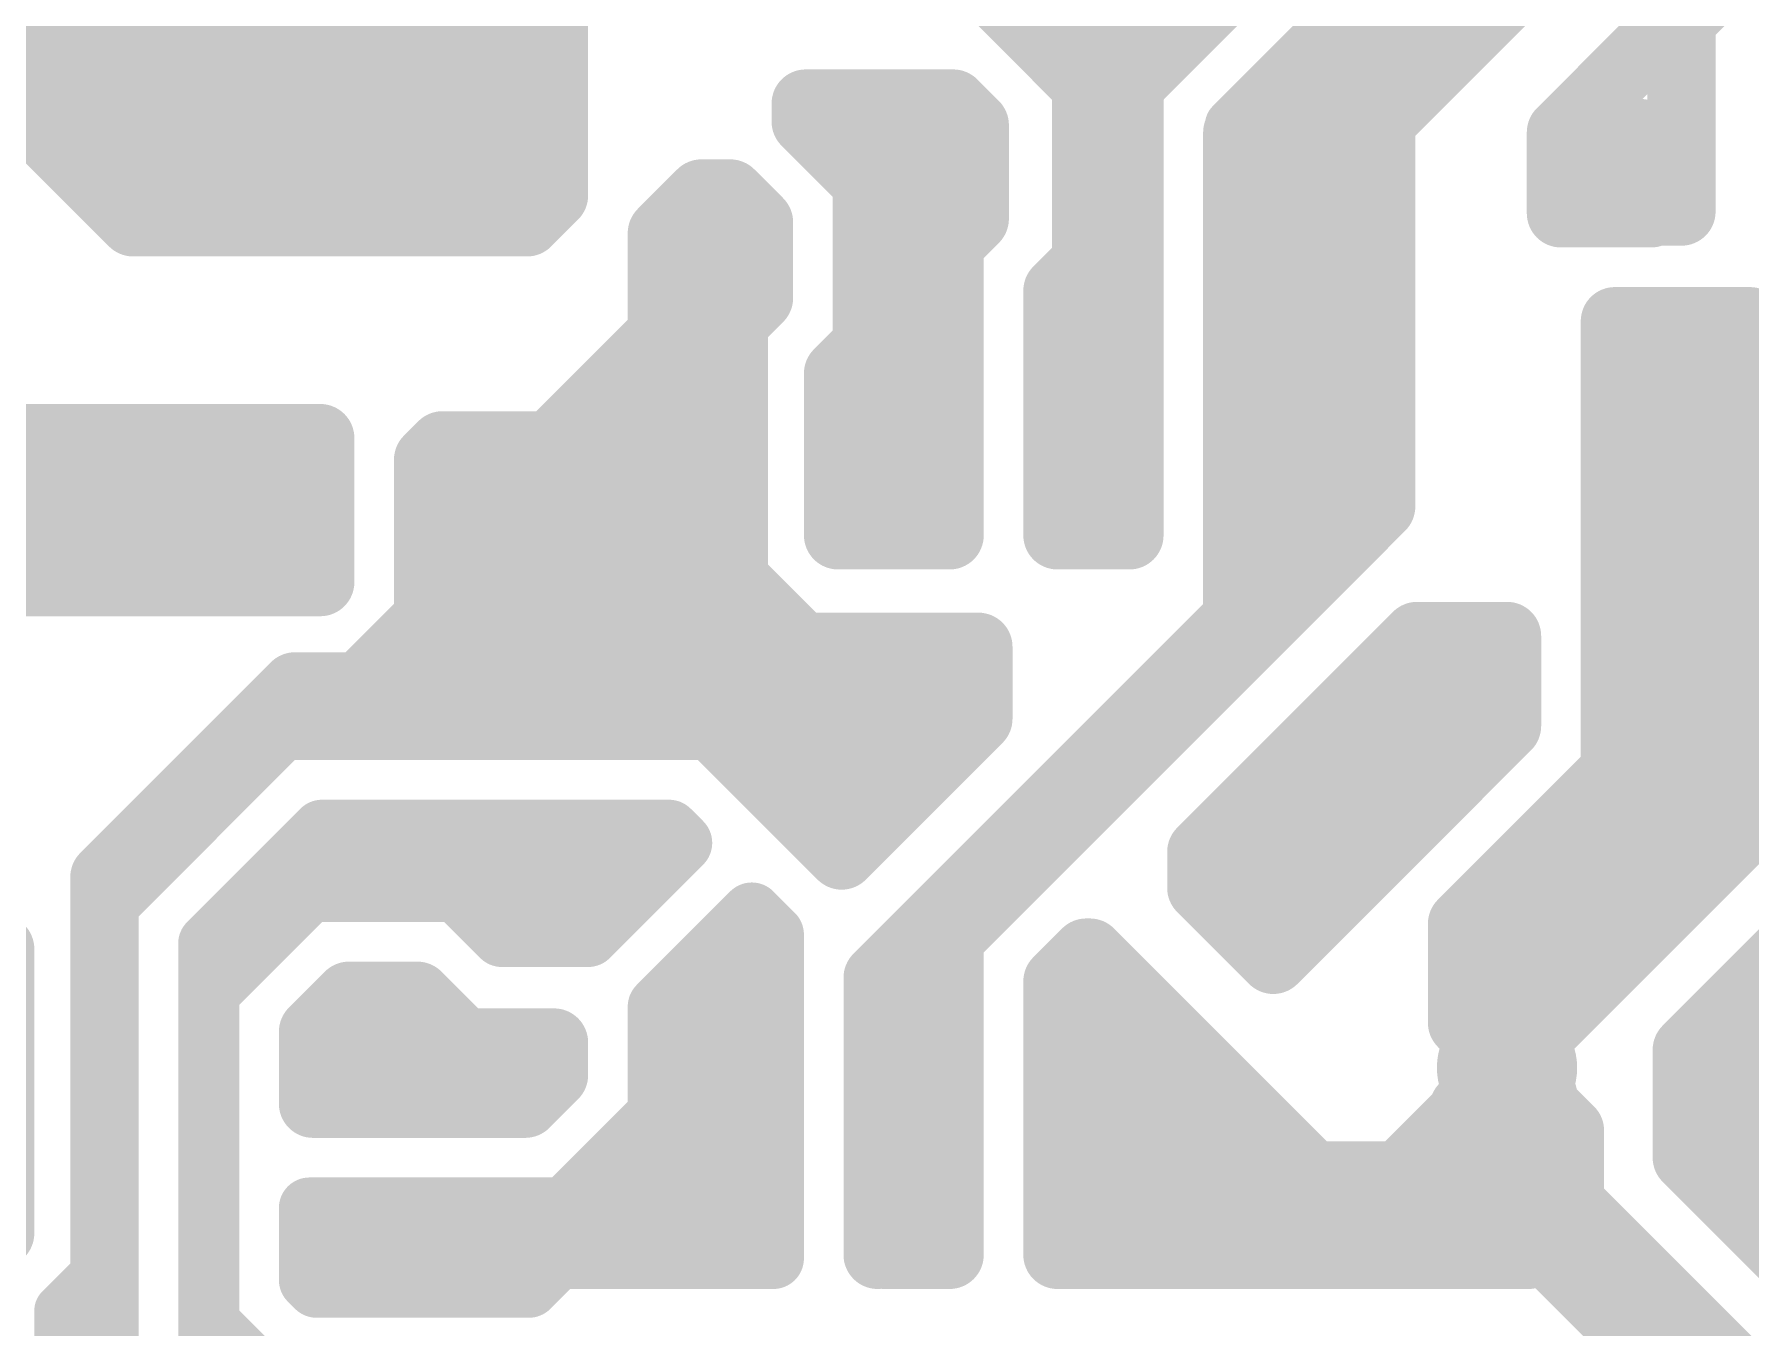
# Model space of a CAD drawing. Extents: x 13 to 23.9, y 0.2 to 11.6.
# Drawn here: x 16.111 to 17.066, y 8.956 to 9.675 of the extents above; entities that cross this region are included whole.
import ezdxf

# ---------------------------------------------------------------- set-up
doc = ezdxf.new("R2010")
doc.units = 0
doc.header["$MEASUREMENT"] = 0
doc.layers.add('BOTTOM', color=250, linetype='Continuous')
doc.layers.get('0').off()

# ---------------------------------------------------------------- blocks, each defined once
blk = doc.blocks.new('UNIT_DISC')
at = {"linetype": 'Continuous', "const_width": 0.5}
blk.add_lwpolyline([(0.25, 0, 1), (-0.25, 0, 1)], format="xyb", close=True, dxfattribs=at)
blk = doc.blocks.new('SHAPE_OV_1000_780_0_0_0_0')
at = {"linetype": 'Continuous', "const_width": 0.078}
blk.add_lwpolyline([(-0.011, 0), (0.011, 0)], dxfattribs=at)
at = {"xscale": 0.078, "yscale": 0.078, "zscale": 0.078}
for p in [(-0.011, 0), (0.011, 0)]:
    blk.add_blockref('UNIT_DISC', p, dxfattribs=at)
blk = doc.blocks.new('P_OX100Y78D16A')
at = {"layer": 'BOTTOM'}
blk.add_blockref('SHAPE_OV_1000_780_0_0_0_0', (0, 0), dxfattribs=at)
blk = doc.blocks.new('U3')
for p in [(16, 9.1), (16.3, 9.1), (16, 9), (16.3, 9), (16, 8.9), (16.3, 8.9), (16, 8.8), (16.3, 8.8)]:
    blk.add_blockref('P_OX100Y78D16A', p)
blk = doc.blocks.new('SHAPE_EL_780_780_0_0_0_0')
at = {"xscale": 0.078, "yscale": 0.078, "zscale": 0.078}
blk.add_blockref('UNIT_DISC', (0, 0), dxfattribs=at)
blk = doc.blocks.new('P_EX78Y78D16A')
at = {"layer": 'BOTTOM'}
blk.add_blockref('SHAPE_EL_780_780_0_0_0_0', (0, 0), dxfattribs=at)
blk = doc.blocks.new('R24')
for p in [(15.975, 9.599), (16.375, 9.6)]:
    blk.add_blockref('P_EX78Y78D16A', p)
blk = doc.blocks.new('R30')
for p in [(16.6, 9.6), (17, 9.6)]:
    blk.add_blockref('P_EX78Y78D16A', p)
blk = doc.blocks.new('C18')
for p in [(16.93, 9.1), (17.07, 9.1)]:
    blk.add_blockref('P_EX78Y78D16A', p)
blk = doc.blocks.new('R29')
for p in [(16.5, 9.312), (16.9, 9.312)]:
    blk.add_blockref('P_EX78Y78D16A', p)
blk = doc.blocks.new('J16')
for p in [(16.4, 9.2), (16.8, 9.2)]:
    blk.add_blockref('P_EX78Y78D16A', p)
blk = doc.blocks.new('C17')
for p in [(16.25, 9.401), (16.35, 9.401)]:
    blk.add_blockref('P_EX78Y78D16A', p)
blk = doc.blocks.new('SHAPE_OV_780_1000_0_0_0_0')
at = {"linetype": 'Continuous', "const_width": 0.078}
blk.add_lwpolyline([(0, -0.011), (0, 0.011)], dxfattribs=at)
at = {"xscale": 0.078, "yscale": 0.078, "zscale": 0.078}
for p in [(0, 0.011), (0, -0.011)]:
    blk.add_blockref('UNIT_DISC', p, dxfattribs=at)
blk = doc.blocks.new('P_OX78Y100D17A')
at = {"layer": 'BOTTOM'}
blk.add_blockref('SHAPE_OV_780_1000_0_0_0_0', (0, 0), dxfattribs=at)
blk = doc.blocks.new('Q10')
for p in [(16.5, 9.1), (16.6, 9.1), (16.7, 9.1)]:
    blk.add_blockref('P_OX78Y100D17A', p)
blk = doc.blocks.new('J17')
for p in [(16.487, 9.937), (16.487, 9.537)]:
    blk.add_blockref('P_EX78Y78D16A', p)
blk = doc.blocks.new('Q11')
for p in [(16.6, 9.451), (16.7, 9.451), (16.8, 9.451)]:
    blk.add_blockref('P_OX78Y100D17A', p)
blk = doc.blocks.new('SHAPE_OV_800_1100_0_0_0_0')
at = {"linetype": 'Continuous', "const_width": 0.08}
blk.add_lwpolyline([(0, -0.015), (0, 0.015)], dxfattribs=at)
at = {"xscale": 0.08, "yscale": 0.08, "zscale": 0.08}
for p in [(0, 0.015), (0, -0.015)]:
    blk.add_blockref('UNIT_DISC', p, dxfattribs=at)
blk = doc.blocks.new('P_OX80Y110D17A')
at = {"layer": 'BOTTOM'}
blk.add_blockref('SHAPE_OV_800_1100_0_0_0_0', (0, 0), dxfattribs=at)
blk = doc.blocks.new('U4')
for p in [(17.04, 9.451), (17.15, 9.451), (17.26, 9.451)]:
    blk.add_blockref('P_OX80Y110D17A', p)
blk = doc.blocks.new('POLY_S13_L2_26406')
at = {"layer": 'BOTTOM'}
for points in [[(15.905, 9.856), (16.069, 10.009), (15.935, 9.792)], [(16.069, 10.009), (16.077, 9.796), (15.935, 9.792)], [(16.08, 9.918), (16.077, 9.796), (16.069, 10.009)], [(16.12, 9.758), (15.935, 9.792), (16.077, 9.796)], [(16.087, 9.79), (16.12, 9.758), (16.077, 9.796)], [(16.276, 9.794), (16.409, 9.585), (16.213, 9.755)], [(16.402, 9.792), (16.409, 9.585), (16.276, 9.794)], [(16.174, 9.569), (15.935, 9.792), (16.387, 9.563)], [(16.387, 9.563), (15.935, 9.792), (16.409, 9.585)], [(16.409, 9.585), (15.935, 9.792), (16.12, 9.758)], [(16.213, 9.755), (16.409, 9.585), (16.12, 9.758)]]:
    blk.add_solid(points, dxfattribs=at)
blk = doc.blocks.new('POLY_S4_L2_26408')
at = {"layer": 'BOTTOM'}
blk.add_solid([(16.03, 9.37), (16.27, 9.37), (16.03, 9.45), (16.27, 9.45)], dxfattribs=at)
blk = doc.blocks.new('POLY_S10_L2_26374')
at = {"layer": 'BOTTOM'}
for points in [[(16.49, 9.532), (16.49, 9.401), (16.404, 9.445)], [(16.361, 9.445), (16.49, 9.401), (16.302, 9.297)], [(16.404, 9.445), (16.49, 9.401), (16.361, 9.445)], [(16.302, 9.297), (16.49, 9.401), (16.519, 9.274)], [(16.517, 9.343), (16.519, 9.274), (16.49, 9.401)], [(16.633, 9.334), (16.519, 9.274), (16.517, 9.343)], [(16.628, 9.285), (16.519, 9.274), (16.633, 9.334)], [(16.565, 9.225), (16.519, 9.274), (16.628, 9.285)]]:
    blk.add_solid(points, dxfattribs=at)
blk = doc.blocks.new('POLY_S4_L2_26371')
at = {"layer": 'BOTTOM'}
blk.add_solid([(16.925, 9), (16.95, 9.025), (16.837, 9.012), (16.912, 9.062)], dxfattribs=at)
blk = doc.blocks.new('POLY_S7_L2_26442')
at = {"layer": 'BOTTOM'}
for points in [[(17.179, 9.246), (17.098, 8.993), (17.13, 9.25)], [(17.13, 9.25), (17.098, 8.993), (17.122, 9.197)], [(17.171, 8.995), (17.098, 8.993), (17.179, 9.246)], [(17.122, 9.197), (17.098, 8.993), (17.034, 9.112)], [(17.034, 9.112), (17.098, 8.993), (17.03, 9.067)]]:
    blk.add_solid(points, dxfattribs=at)

msp = doc.modelspace()

# ---------------------------------------------------------------- linework, layer by layer
at = {"layer": 'BOTTOM', "linetype": 'Continuous'}
for points, const_width in [([(16.707, 9.633), (16.954, 9.88)], 0.038), ([(17.027, 9.682), (17.225, 9.88)], 0.038), ([(15.912, 9.824), (16.166, 9.57)], 0.038), ([(16.72, 9.646), (16.9, 9.826)], 0.038), ([(16.777, 9.624), (16.977, 9.824)], 0.03), ([(16.824, 9.591), (17.044, 9.811)], 0.038), ([(16.86, 9.626), (17.046, 9.812)], 0.038), ([(16.7, 9.65), (16.85, 9.8)], 0.038), ([(16.78, 9.62), (16.96, 9.8)], 0.038), ([(16.8, 9.613), (16.987, 9.8)], 0.038), ([(16.4, 9.597), (16.4, 9.776)], 0.038), ([(16.96, 9.62), (17.115, 9.775)], 0.038), ([(16.25, 9.662), (16.25, 9.762)], 0.02), ([(16.65, 9.7), (16.7, 9.65)], 0.038), ([(16.7, 9.462), (16.7, 9.7)], 0.038), ([(16.646, 9.696), (16.696, 9.646)], 0.038), ([(16.7, 9.625), (16.7, 9.7)], 0.02), ([(17.027, 9.576), (17.027, 9.682)], 0.038), ([(16.25, 9.662), (16.312, 9.6)], 0.02), ([(16.25, 9.662), (16.312, 9.6)], 0.02), ([(16.7, 9.475), (16.7, 9.662)], 0.02), ([(16.4, 9.585), (16.4, 9.645)], 0.038), ([(16.696, 9.548), (16.696, 9.646)], 0.038), ([(16.7, 9.45), (16.7, 9.65)], 0.038), ([(16.72, 9.396), (16.72, 9.646)], 0.038), ([(16.54, 9.626), (16.54, 9.636)], 0.038), ([(16.54, 9.636), (16.592, 9.636)], 0.038), ([(16.566, 9.636), (16.622, 9.636)], 0.038), ([(16.622, 9.636), (16.634, 9.624)], 0.038), ([(16.824, 9.404), (16.824, 9.632)], 0.038), ([(16.54, 9.626), (16.574, 9.592)], 0.038), ([(16.634, 9.572), (16.634, 9.624)], 0.038), ([(16.86, 9.412), (16.86, 9.626)], 0.038), ([(16.587, 9.612), (16.612, 9.612)], 0.038), ([(16.587, 9.425), (16.587, 9.612)], 0.038), ([(16.78, 9.35), (16.78, 9.62)], 0.038), ([(16.777, 9.597), (16.777, 9.624)], 0.03), ([(16.8, 9.45), (16.8, 9.613)], 0.038), ([(16.96, 9.575), (16.96, 9.62)], 0.038), ([(16.6, 9.45), (16.6, 9.6)], 0.038), ([(16.312, 9.6), (16.375, 9.6)], 0.02), ([(16.312, 9.6), (16.375, 9.6)], 0.02), ([(16.385, 9.57), (16.4, 9.585)], 0.038), ([(16.385, 9.57), (16.4, 9.585)], 0.038), ([(16.395, 9.585), (16.4, 9.585)], 0.038), ([(16.46, 9.564), (16.482, 9.586)], 0.038), ([(16.482, 9.586), (16.496, 9.586)], 0.038), ([(16.492, 9.586), (16.498, 9.586)], 0.038), ([(16.498, 9.586), (16.514, 9.57)], 0.038), ([(16.574, 9.502), (16.574, 9.592)], 0.038), ([(16.6, 9.6), (16.612, 9.6)], 0.02), ([(16.6, 9.499), (16.6, 9.6)], 0.02), ([(16.96, 9.575), (17.01, 9.575)], 0.038), ([(16.999, 9.576), (17.027, 9.576)], 0.038), ([(16.166, 9.57), (16.385, 9.57)], 0.038), ([(16.514, 9.528), (16.514, 9.57)], 0.038), ([(16.62, 9.558), (16.634, 9.572)], 0.038), ([(16.46, 9.508), (16.46, 9.564)], 0.038), ([(16.62, 9.396), (16.62, 9.558)], 0.038), ([(16.487, 9.35), (16.487, 9.55)], 0.038), ([(16.68, 9.532), (16.696, 9.548)], 0.038), ([(16.487, 9.437), (16.487, 9.55)], 0.02), ([(16.487, 9.437), (16.487, 9.55)], 0.02), ([(16.498, 9.512), (16.514, 9.528)], 0.038), ([(16.68, 9.396), (16.68, 9.532)], 0.038), ([(16.398, 9.446), (16.46, 9.508)], 0.038), ([(16.5, 9.372), (16.5, 9.514)], 0.038), ([(16.99, 9.405), (16.99, 9.515)], 0.038), ([(16.99, 9.515), (17.035, 9.515)], 0.038), ([(17.005, 9.515), (17.065, 9.515)], 0.038), ([(17.005, 9.225), (17.005, 9.515)], 0.038), ([(17.065, 9.475), (17.065, 9.515)], 0.038), ([(16.558, 9.486), (16.574, 9.502)], 0.038), ([(17.005, 9.505), (17.065, 9.505)], 0.038), ([(17.005, 9.28), (17.005, 9.505)], 0.038), ([(17.065, 9.255), (17.065, 9.505)], 0.038), ([(16.558, 9.396), (16.558, 9.486)], 0.038), ([(16.99, 9.25), (16.99, 9.47)], 0.038), ([(17.035, 9.42), (17.035, 9.475)], 0.038), ([(16.487, 9.437), (16.487, 9.462)], 0.038), ([(16.03, 9.45), (16.27, 9.45)], 0.038), ([(16.27, 9.37), (16.27, 9.45)], 0.038), ([(16.7, 9.412), (16.7, 9.45)], 0.038), ([(16.8, 9.362), (16.8, 9.45)], 0.038), ([(17.04, 9.3), (17.04, 9.45)], 0.038), ([(16.03, 9.446), (16.262, 9.446)], 0.038), ([(16.262, 9.446), (16.27, 9.438)], 0.038), ([(16.33, 9.438), (16.338, 9.446)], 0.038), ([(16.338, 9.446), (16.398, 9.446)], 0.038), ([(16.27, 9.374), (16.27, 9.438)], 0.038), ([(16.33, 9.35), (16.33, 9.438)], 0.038), ([(16.45, 9.4), (16.487, 9.437)], 0.038), ([(16.487, 9.337), (16.487, 9.437)], 0.02), ([(16.8, 9.362), (16.8, 9.437)], 0.02), ([(16.62, 9.172), (16.86, 9.412)], 0.038), ([(16.35, 9.338), (16.35, 9.4)], 0.038), ([(16.35, 9.4), (16.45, 9.4)], 0.038), ([(16.375, 9.4), (16.437, 9.4)], 0.038), ([(16.558, 9.396), (16.62, 9.396)], 0.038), ([(16.68, 9.396), (16.72, 9.396)], 0.038), ([(16.35, 9.337), (16.35, 9.4)], 0.02), ([(16.268, 9.372), (16.27, 9.374)], 0.038), ([(16.03, 9.37), (16.27, 9.37)], 0.038), ([(16.232, 9.372), (16.268, 9.372)], 0.038), ([(16.26, 9.37), (16.27, 9.37)], 0.038), ([(16.5, 9.372), (16.538, 9.334)], 0.038), ([(16.6, 9.162), (16.8, 9.362)], 0.038), ([(16.292, 9.312), (16.33, 9.35)], 0.038), ([(16.487, 9.35), (16.537, 9.3)], 0.038), ([(16.58, 9.15), (16.78, 9.35)], 0.038), ([(16.6, 9.162), (16.8, 9.362)], 0.02), ([(16.312, 9.3), (16.35, 9.338)], 0.038), ([(16.76, 9.22), (16.88, 9.34)], 0.038), ([(16.88, 9.34), (16.91, 9.34)], 0.038), ([(16.89, 9.34), (16.93, 9.34)], 0.038), ([(16.93, 9.29), (16.93, 9.34)], 0.038), ([(16.313, 9.3), (16.35, 9.337)], 0.02), ([(16.487, 9.337), (16.524, 9.3)], 0.02), ([(16.538, 9.334), (16.624, 9.334)], 0.038), ([(16.54, 9.334), (16.636, 9.334)], 0.038), ([(16.636, 9.294), (16.636, 9.334)], 0.038), ([(16.91, 9.3), (16.91, 9.32)], 0.038), ([(16.99, 9.25), (16.99, 9.32)], 0.038), ([(16.15, 9.206), (16.256, 9.312)], 0.038), ([(16.256, 9.312), (16.292, 9.312)], 0.038), ([(16.8, 9.215), (16.9, 9.315)], 0.038), ([(16.15, 9.2), (16.25, 9.3)], 0.038), ([(16.25, 9.3), (16.312, 9.3)], 0.038), ([(16.537, 9.3), (16.55, 9.3)], 0.038), ([(16.8, 9.19), (16.91, 9.3)], 0.038), ([(16.93, 9.19), (17.04, 9.3)], 0.038), ([(16.15, 9.192), (16.248, 9.29)], 0.038), ([(16.15, 9.2), (16.25, 9.3)], 0.02), ([(16.248, 9.29), (16.508, 9.29)], 0.038), ([(16.25, 9.3), (16.313, 9.3)], 0.02), ([(16.452, 9.29), (16.508, 9.29)], 0.038), ([(16.482, 9.296), (16.56, 9.218)], 0.038), ([(16.488, 9.29), (16.488, 9.294)], 0.038), ([(16.524, 9.3), (16.55, 9.3)], 0.02), ([(16.56, 9.218), (16.636, 9.294)], 0.038), ([(16.8, 9.16), (16.93, 9.29)], 0.038), ([(16.905, 9.18), (17.005, 9.28)], 0.038), ([(17.065, 9.235), (17.065, 9.285)], 0.038), ([(16.935, 9.15), (17.05, 9.265)], 0.038), ([(16.925, 9.095), (17.065, 9.235)], 0.038), ([(16.208, 9.169), (16.271, 9.232)], 0.034), ([(16.271, 9.232), (16.464, 9.232)], 0.034), ([(16.419, 9.173), (16.471, 9.225)], 0.034), ([(16.464, 9.232), (16.471, 9.225)], 0.034), ([(16.293, 9.214), (16.443, 9.214)], 0.038), ([(16.76, 9.2), (16.76, 9.22)], 0.038), ([(16.8, 9.2), (16.8, 9.215)], 0.038), ([(16.15, 9.192), (16.15, 9.206)], 0.038), ([(16.349, 9.213), (16.424, 9.213)], 0.034), ([(17.03, 9.11), (17.125, 9.205)], 0.038), ([(16.15, 8.6), (16.15, 9.2)], 0.038), ([(16.208, 9.142), (16.264, 9.198)], 0.034), ([(16.264, 9.198), (16.346, 9.198)], 0.034), ([(16.346, 9.198), (16.371, 9.173)], 0.034), ([(16.371, 9.196), (16.418, 9.196)], 0.038), ([(16.76, 9.2), (16.8, 9.16)], 0.038), ([(16.15, 8.7), (16.15, 9.2)], 0.02), ([(16.458, 9.134), (16.51, 9.186)], 0.034), ([(16.51, 9.186), (16.522, 9.174)], 0.034), ([(16.93, 9.07), (16.93, 9.19)], 0.038), ([(16.905, 9.125), (16.905, 9.18)], 0.038), ([(16.092, 9.06), (16.092, 9.166)], 0.038), ([(16.208, 9.129), (16.208, 9.169)], 0.034), ([(16.371, 9.173), (16.419, 9.173)], 0.034), ([(16.522, 8.994), (16.522, 9.174)], 0.034), ([(16.62, 8.996), (16.62, 9.172)], 0.038), ([(16.68, 9.148), (16.696, 9.164)], 0.038), ([(16.696, 9.164), (16.698, 9.164)], 0.038), ([(16.698, 9.164), (16.838, 9.024)], 0.038), ([(16.6, 9.1), (16.6, 9.162)], 0.038), ([(16.58, 8.996), (16.58, 9.15)], 0.038), ([(16.6, 9.1), (16.6, 9.162)], 0.02), ([(16.68, 9.074), (16.68, 9.148)], 0.038), ([(16.93, 9.1), (16.93, 9.15)], 0.038), ([(16.935, 9.105), (16.935, 9.15)], 0.038), ([(16.208, 8.888), (16.208, 9.142)], 0.034), ([(16.266, 9.12), (16.286, 9.14)], 0.038), ([(16.286, 9.14), (16.324, 9.14)], 0.038), ([(16.324, 9.14), (16.35, 9.114)], 0.038), ([(16.47, 9.112), (16.504, 9.146)], 0.034), ([(16.504, 9.012), (16.504, 9.146)], 0.034), ([(16.458, 9.074), (16.458, 9.134)], 0.034), ([(16.266, 9.11), (16.266, 9.12)], 0.038), ([(16.698, 9.122), (16.8, 9.02)], 0.038), ([(16.905, 9.125), (16.92, 9.11)], 0.038), ([(16.092, 9.008), (16.092, 9.108)], 0.038), ([(16.266, 9.08), (16.266, 9.108)], 0.038), ([(16.287, 9.112), (16.325, 9.112)], 0.038), ([(16.35, 9.114), (16.4, 9.114)], 0.038), ([(16.4, 9.096), (16.4, 9.114)], 0.038), ([(16.47, 9.056), (16.47, 9.112)], 0.034), ([(16.68, 8.996), (16.68, 9.11)], 0.038), ([(16.92, 9.07), (16.92, 9.11)], 0.038), ([(16.925, 9.05), (16.925, 9.112)], 0.038), ([(17.03, 9.05), (17.03, 9.11)], 0.038), ([(16.287, 9.1), (16.35, 9.1)], 0.038), ([(16.5, 9.05), (16.5, 9.1)], 0.038), ([(16.6, 9.004), (16.6, 9.102)], 0.038), ([(16.7, 9.05), (16.7, 9.1)], 0.038), ([(16.93, 9.02), (16.93, 9.1)], 0.038), ([(16.93, 9.1), (16.965, 9.065)], 0.038), ([(16.384, 9.08), (16.4, 9.096)], 0.038), ([(16.5, 9.05), (16.5, 9.1)], 0.02), ([(16.7, 9.05), (16.7, 9.1)], 0.02), ([(16.87, 9.04), (16.925, 9.095)], 0.038), ([(16.906, 9.078), (16.922, 9.094)], 0.038), ([(16.937, 9.037), (16.937, 9.1)], 0.02), ([(16.266, 9.08), (16.384, 9.08)], 0.038), ([(16.708, 9.082), (16.77, 9.02)], 0.038), ([(16.906, 9.068), (16.906, 9.078)], 0.038), ([(16.95, 9.045), (16.95, 9.085)], 0.038), ([(16.406, 9.022), (16.458, 9.074)], 0.034), ([(16.862, 9.024), (16.906, 9.068)], 0.038), ([(16.937, 9.05), (16.937, 9.062)], 0.038), ([(16.965, 8.985), (16.965, 9.065)], 0.038), ([(16.42, 9.006), (16.47, 9.056)], 0.034), ([(16.45, 9), (16.5, 9.05)], 0.038), ([(16.7, 9.05), (16.75, 9)], 0.038), ([(16.887, 9), (16.937, 9.05)], 0.038), ([(16.94, 9.05), (17.07, 8.92)], 0.038), ([(17.03, 9.05), (17.095, 8.985)], 0.038), ([(16.45, 9), (16.5, 9.05)], 0.02), ([(16.7, 9.05), (16.75, 9)], 0.02), ([(16.78, 9.04), (16.87, 9.04)], 0.038), ([(16.838, 9.024), (16.862, 9.024)], 0.038), ([(16.9, 9), (16.937, 9.037)], 0.02), ([(16.264, 8.982), (16.264, 9.022)], 0.034), ([(16.264, 9.022), (16.28, 9.022)], 0.034), ([(16.272, 9.022), (16.406, 9.022)], 0.034), ([(16.698, 9.016), (16.72, 9.016)], 0.038), ([(16.77, 9.02), (16.784, 9.02)], 0.038), ([(16.8, 9.02), (16.82, 9.02)], 0.038), ([(16.935, 9.015), (17.03, 8.92)], 0.038), ([(16.064, 8.98), (16.092, 9.008)], 0.038), ([(16.37, 9.006), (16.42, 9.006)], 0.034), ([(16.5, 9.008), (16.504, 9.012)], 0.034), ([(16.275, 9), (16.312, 9)], 0.038), ([(16.3, 9), (16.45, 9)], 0.038), ([(16.386, 8.978), (16.402, 8.994)], 0.034), ([(16.402, 8.994), (16.522, 8.994)], 0.034), ([(16.584, 8.996), (16.62, 8.996)], 0.038), ([(16.68, 8.996), (16.932, 8.996)], 0.038), ([(16.75, 9), (16.887, 9)], 0.038), ([(16.891, 8.996), (16.942, 8.996)], 0.038), ([(16.126, 8.965), (16.15, 8.989)], 0.03), ([(16.3, 9), (16.45, 9)], 0.02), ([(16.3, 9), (16.45, 9)], 0.02), ([(16.75, 9), (16.9, 9)], 0.02), ([(16.13, 8.957), (16.148, 8.975)], 0.038), ([(16.208, 8.888), (16.208, 8.983)], 0.034), ([(16.208, 8.958), (16.208, 8.977)], 0.034), ([(16.264, 8.982), (16.268, 8.978)], 0.034), ([(16.268, 8.978), (16.386, 8.978)], 0.034), ([(16.126, 8.621), (16.126, 8.965)], 0.03), ([(16.13, 8.693), (16.13, 8.957)], 0.038), ([(16.208, 8.958), (16.244, 8.922)], 0.034)]:
    msp.add_lwpolyline(points, dxfattribs=dict(at, const_width=const_width))

# ---------------------------------------------------------------- block references
for name in ['POLY_S13_L2_26406', 'J17', 'R24', 'R30', 'POLY_S10_L2_26374', 'Q11', 'U4', 'POLY_S4_L2_26408', 'C17', 'R29', 'POLY_S7_L2_26442', 'J16', 'Q10', 'U3', 'C18', 'POLY_S4_L2_26371']:
    msp.add_blockref(name, (0, 0))
at = {"layer": 'BOTTOM'}
for p, xscale, yscale, zscale in [((17.027, 9.682), 0.038, 0.038, 0.038), ((17.027, 9.682), 0.038, 0.038, 0.038), ((16.25, 9.662), 0.02, 0.02, 0.02), ((16.25, 9.662), 0.02, 0.02, 0.02), ((16.25, 9.662), 0.02, 0.02, 0.02), ((16.7, 9.662), 0.02, 0.02, 0.02), ((16.4, 9.645), 0.038, 0.038, 0.038), ((16.696, 9.646), 0.038, 0.038, 0.038), ((16.696, 9.646), 0.038, 0.038, 0.038), ((16.7, 9.65), 0.038, 0.038, 0.038), ((16.7, 9.65), 0.038, 0.038, 0.038), ((16.7, 9.65), 0.038, 0.038, 0.038), ((16.72, 9.646), 0.038, 0.038, 0.038), ((16.72, 9.646), 0.038, 0.038, 0.038), ((16.54, 9.636), 0.038, 0.038, 0.038), ((16.54, 9.636), 0.038, 0.038, 0.038), ((16.566, 9.636), 0.038, 0.038, 0.038), ((16.592, 9.636), 0.038, 0.038, 0.038), ((16.622, 9.636), 0.038, 0.038, 0.038), ((16.622, 9.636), 0.038, 0.038, 0.038), ((16.707, 9.633), 0.038, 0.038, 0.038), ((16.824, 9.632), 0.038, 0.038, 0.038), ((16.54, 9.626), 0.038, 0.038, 0.038), ((16.54, 9.626), 0.038, 0.038, 0.038), ((16.634, 9.624), 0.038, 0.038, 0.038), ((16.634, 9.624), 0.038, 0.038, 0.038), ((16.86, 9.626), 0.038, 0.038, 0.038), ((16.86, 9.626), 0.038, 0.038, 0.038), ((16.587, 9.612), 0.038, 0.038, 0.038), ((16.587, 9.612), 0.038, 0.038, 0.038), ((16.612, 9.612), 0.038, 0.038, 0.038), ((16.7, 9.625), 0.02, 0.02, 0.02), ((16.78, 9.62), 0.038, 0.038, 0.038), ((16.78, 9.62), 0.038, 0.038, 0.038), ((16.777, 9.624), 0.03, 0.03, 0.03), ((16.777, 9.624), 0.03, 0.03, 0.03), ((16.8, 9.613), 0.038, 0.038, 0.038), ((16.8, 9.613), 0.038, 0.038, 0.038), ((16.96, 9.62), 0.038, 0.038, 0.038), ((16.96, 9.62), 0.038, 0.038, 0.038), ((16.4, 9.597), 0.038, 0.038, 0.038), ((16.6, 9.6), 0.038, 0.038, 0.038), ((16.777, 9.597), 0.03, 0.03, 0.03), ((16.312, 9.6), 0.02, 0.02, 0.02), ((16.312, 9.6), 0.02, 0.02, 0.02), ((16.312, 9.6), 0.02, 0.02, 0.02), ((16.312, 9.6), 0.02, 0.02, 0.02), ((16.375, 9.6), 0.02, 0.02, 0.02), ((16.375, 9.6), 0.02, 0.02, 0.02), ((16.395, 9.585), 0.038, 0.038, 0.038), ((16.4, 9.585), 0.038, 0.038, 0.038), ((16.4, 9.585), 0.038, 0.038, 0.038), ((16.4, 9.585), 0.038, 0.038, 0.038), ((16.4, 9.585), 0.038, 0.038, 0.038), ((16.482, 9.586), 0.038, 0.038, 0.038), ((16.482, 9.586), 0.038, 0.038, 0.038), ((16.492, 9.586), 0.038, 0.038, 0.038), ((16.496, 9.586), 0.038, 0.038, 0.038), ((16.498, 9.586), 0.038, 0.038, 0.038), ((16.498, 9.586), 0.038, 0.038, 0.038), ((16.574, 9.592), 0.038, 0.038, 0.038), ((16.574, 9.592), 0.038, 0.038, 0.038), ((16.6, 9.6), 0.02, 0.02, 0.02), ((16.6, 9.6), 0.02, 0.02, 0.02), ((16.612, 9.6), 0.02, 0.02, 0.02), ((16.824, 9.591), 0.038, 0.038, 0.038), ((16.96, 9.575), 0.038, 0.038, 0.038), ((16.96, 9.575), 0.038, 0.038, 0.038), ((16.999, 9.576), 0.038, 0.038, 0.038), ((17.01, 9.575), 0.038, 0.038, 0.038), ((17.027, 9.576), 0.038, 0.038, 0.038), ((17.027, 9.576), 0.038, 0.038, 0.038), ((16.166, 9.57), 0.038, 0.038, 0.038), ((16.166, 9.57), 0.038, 0.038, 0.038), ((16.385, 9.57), 0.038, 0.038, 0.038), ((16.385, 9.57), 0.038, 0.038, 0.038), ((16.385, 9.57), 0.038, 0.038, 0.038), ((16.514, 9.57), 0.038, 0.038, 0.038), ((16.514, 9.57), 0.038, 0.038, 0.038), ((16.634, 9.572), 0.038, 0.038, 0.038), ((16.634, 9.572), 0.038, 0.038, 0.038), ((16.46, 9.564), 0.038, 0.038, 0.038), ((16.46, 9.564), 0.038, 0.038, 0.038), ((16.62, 9.558), 0.038, 0.038, 0.038), ((16.62, 9.558), 0.038, 0.038, 0.038), ((16.487, 9.55), 0.038, 0.038, 0.038), ((16.696, 9.548), 0.038, 0.038, 0.038), ((16.696, 9.548), 0.038, 0.038, 0.038), ((16.487, 9.55), 0.02, 0.02, 0.02), ((16.487, 9.55), 0.02, 0.02, 0.02), ((16.514, 9.528), 0.038, 0.038, 0.038), ((16.514, 9.528), 0.038, 0.038, 0.038), ((16.68, 9.532), 0.038, 0.038, 0.038), ((16.68, 9.532), 0.038, 0.038, 0.038), ((16.46, 9.508), 0.038, 0.038, 0.038), ((16.46, 9.508), 0.038, 0.038, 0.038), ((16.498, 9.512), 0.038, 0.038, 0.038), ((16.5, 9.514), 0.038, 0.038, 0.038), ((16.99, 9.515), 0.038, 0.038, 0.038), ((16.99, 9.515), 0.038, 0.038, 0.038), ((17.005, 9.515), 0.038, 0.038, 0.038), ((17.005, 9.515), 0.038, 0.038, 0.038), ((17.035, 9.515), 0.038, 0.038, 0.038), ((17.065, 9.515), 0.038, 0.038, 0.038), ((17.065, 9.515), 0.038, 0.038, 0.038), ((16.574, 9.502), 0.038, 0.038, 0.038), ((16.574, 9.502), 0.038, 0.038, 0.038), ((17.005, 9.505), 0.038, 0.038, 0.038), ((17.005, 9.505), 0.038, 0.038, 0.038), ((17.065, 9.505), 0.038, 0.038, 0.038), ((17.065, 9.505), 0.038, 0.038, 0.038), ((16.6, 9.499), 0.02, 0.02, 0.02), ((16.558, 9.486), 0.038, 0.038, 0.038), ((16.558, 9.486), 0.038, 0.038, 0.038), ((16.99, 9.47), 0.038, 0.038, 0.038), ((17.035, 9.475), 0.038, 0.038, 0.038), ((17.065, 9.475), 0.038, 0.038, 0.038), ((16.487, 9.462), 0.038, 0.038, 0.038), ((16.7, 9.462), 0.038, 0.038, 0.038), ((16.7, 9.475), 0.02, 0.02, 0.02), ((16.27, 9.45), 0.038, 0.038, 0.038), ((16.27, 9.45), 0.038, 0.038, 0.038), ((16.6, 9.45), 0.038, 0.038, 0.038), ((16.7, 9.45), 0.038, 0.038, 0.038), ((16.7, 9.45), 0.038, 0.038, 0.038), ((16.8, 9.45), 0.038, 0.038, 0.038), ((16.8, 9.45), 0.038, 0.038, 0.038), ((17.04, 9.45), 0.038, 0.038, 0.038), ((16.262, 9.446), 0.038, 0.038, 0.038), ((16.262, 9.446), 0.038, 0.038, 0.038), ((16.338, 9.446), 0.038, 0.038, 0.038), ((16.338, 9.446), 0.038, 0.038, 0.038), ((16.398, 9.446), 0.038, 0.038, 0.038), ((16.398, 9.446), 0.038, 0.038, 0.038), ((16.27, 9.438), 0.038, 0.038, 0.038), ((16.27, 9.438), 0.038, 0.038, 0.038), ((16.33, 9.438), 0.038, 0.038, 0.038), ((16.33, 9.438), 0.038, 0.038, 0.038), ((16.487, 9.437), 0.038, 0.038, 0.038), ((16.487, 9.437), 0.038, 0.038, 0.038), ((16.487, 9.437), 0.02, 0.02, 0.02), ((16.487, 9.437), 0.02, 0.02, 0.02), ((16.487, 9.437), 0.02, 0.02, 0.02), ((16.587, 9.425), 0.038, 0.038, 0.038), ((16.8, 9.437), 0.02, 0.02, 0.02), ((16.7, 9.412), 0.038, 0.038, 0.038), ((16.86, 9.412), 0.038, 0.038, 0.038), ((16.86, 9.412), 0.038, 0.038, 0.038), ((17.035, 9.42), 0.038, 0.038, 0.038), ((16.824, 9.404), 0.038, 0.038, 0.038), ((16.99, 9.405), 0.038, 0.038, 0.038), ((16.35, 9.4), 0.038, 0.038, 0.038), ((16.35, 9.4), 0.038, 0.038, 0.038), ((16.375, 9.4), 0.038, 0.038, 0.038), ((16.437, 9.4), 0.038, 0.038, 0.038), ((16.45, 9.4), 0.038, 0.038, 0.038), ((16.45, 9.4), 0.038, 0.038, 0.038), ((16.558, 9.396), 0.038, 0.038, 0.038), ((16.558, 9.396), 0.038, 0.038, 0.038), ((16.62, 9.396), 0.038, 0.038, 0.038), ((16.62, 9.396), 0.038, 0.038, 0.038), ((16.68, 9.396), 0.038, 0.038, 0.038), ((16.68, 9.396), 0.038, 0.038, 0.038), ((16.72, 9.396), 0.038, 0.038, 0.038), ((16.72, 9.396), 0.038, 0.038, 0.038), ((16.35, 9.4), 0.02, 0.02, 0.02), ((16.27, 9.374), 0.038, 0.038, 0.038), ((16.27, 9.374), 0.038, 0.038, 0.038), ((16.232, 9.372), 0.038, 0.038, 0.038), ((16.26, 9.37), 0.038, 0.038, 0.038), ((16.268, 9.372), 0.038, 0.038, 0.038), ((16.268, 9.372), 0.038, 0.038, 0.038), ((16.27, 9.37), 0.038, 0.038, 0.038), ((16.27, 9.37), 0.038, 0.038, 0.038), ((16.27, 9.37), 0.038, 0.038, 0.038), ((16.5, 9.372), 0.038, 0.038, 0.038), ((16.5, 9.372), 0.038, 0.038, 0.038), ((16.8, 9.362), 0.038, 0.038, 0.038), ((16.8, 9.362), 0.038, 0.038, 0.038), ((16.33, 9.35), 0.038, 0.038, 0.038), ((16.33, 9.35), 0.038, 0.038, 0.038), ((16.487, 9.35), 0.038, 0.038, 0.038), ((16.487, 9.35), 0.038, 0.038, 0.038), ((16.78, 9.35), 0.038, 0.038, 0.038), ((16.78, 9.35), 0.038, 0.038, 0.038), ((16.8, 9.362), 0.02, 0.02, 0.02), ((16.8, 9.362), 0.02, 0.02, 0.02), ((16.35, 9.338), 0.038, 0.038, 0.038), ((16.35, 9.338), 0.038, 0.038, 0.038), ((16.88, 9.34), 0.038, 0.038, 0.038), ((16.88, 9.34), 0.038, 0.038, 0.038), ((16.89, 9.34), 0.038, 0.038, 0.038), ((16.91, 9.34), 0.038, 0.038, 0.038), ((16.93, 9.34), 0.038, 0.038, 0.038), ((16.93, 9.34), 0.038, 0.038, 0.038), ((16.35, 9.337), 0.02, 0.02, 0.02), ((16.35, 9.337), 0.02, 0.02, 0.02), ((16.487, 9.337), 0.02, 0.02, 0.02), ((16.487, 9.337), 0.02, 0.02, 0.02), ((16.538, 9.334), 0.038, 0.038, 0.038), ((16.538, 9.334), 0.038, 0.038, 0.038), ((16.54, 9.334), 0.038, 0.038, 0.038), ((16.624, 9.334), 0.038, 0.038, 0.038), ((16.636, 9.334), 0.038, 0.038, 0.038), ((16.636, 9.334), 0.038, 0.038, 0.038), ((16.91, 9.32), 0.038, 0.038, 0.038), ((16.99, 9.32), 0.038, 0.038, 0.038), ((16.256, 9.312), 0.038, 0.038, 0.038), ((16.256, 9.312), 0.038, 0.038, 0.038), ((16.292, 9.312), 0.038, 0.038, 0.038), ((16.292, 9.312), 0.038, 0.038, 0.038), ((16.9, 9.315), 0.038, 0.038, 0.038), ((16.25, 9.3), 0.038, 0.038, 0.038), ((16.25, 9.3), 0.038, 0.038, 0.038), ((16.312, 9.3), 0.038, 0.038, 0.038), ((16.312, 9.3), 0.038, 0.038, 0.038), ((16.537, 9.3), 0.038, 0.038, 0.038), ((16.537, 9.3), 0.038, 0.038, 0.038), ((16.55, 9.3), 0.038, 0.038, 0.038), ((16.91, 9.3), 0.038, 0.038, 0.038), ((16.91, 9.3), 0.038, 0.038, 0.038), ((17.04, 9.3), 0.038, 0.038, 0.038), ((17.04, 9.3), 0.038, 0.038, 0.038), ((16.248, 9.29), 0.038, 0.038, 0.038), ((16.248, 9.29), 0.038, 0.038, 0.038), ((16.25, 9.3), 0.02, 0.02, 0.02), ((16.25, 9.3), 0.02, 0.02, 0.02), ((16.313, 9.3), 0.02, 0.02, 0.02), ((16.313, 9.3), 0.02, 0.02, 0.02), ((16.452, 9.29), 0.038, 0.038, 0.038), ((16.482, 9.296), 0.038, 0.038, 0.038), ((16.488, 9.294), 0.038, 0.038, 0.038), ((16.488, 9.29), 0.038, 0.038, 0.038), ((16.508, 9.29), 0.038, 0.038, 0.038), ((16.508, 9.29), 0.038, 0.038, 0.038), ((16.524, 9.3), 0.02, 0.02, 0.02), ((16.524, 9.3), 0.02, 0.02, 0.02), ((16.55, 9.3), 0.02, 0.02, 0.02), ((16.636, 9.294), 0.038, 0.038, 0.038), ((16.636, 9.294), 0.038, 0.038, 0.038), ((16.93, 9.29), 0.038, 0.038, 0.038), ((16.93, 9.29), 0.038, 0.038, 0.038), ((17.005, 9.28), 0.038, 0.038, 0.038), ((17.005, 9.28), 0.038, 0.038, 0.038), ((17.065, 9.285), 0.038, 0.038, 0.038), ((17.05, 9.265), 0.038, 0.038, 0.038), ((16.99, 9.25), 0.038, 0.038, 0.038), ((16.99, 9.25), 0.038, 0.038, 0.038), ((17.065, 9.255), 0.038, 0.038, 0.038), ((17.065, 9.235), 0.038, 0.038, 0.038), ((17.065, 9.235), 0.038, 0.038, 0.038), ((16.271, 9.232), 0.034, 0.034, 0.034), ((16.271, 9.232), 0.034, 0.034, 0.034), ((16.464, 9.232), 0.034, 0.034, 0.034), ((16.464, 9.232), 0.034, 0.034, 0.034), ((16.471, 9.225), 0.034, 0.034, 0.034), ((16.471, 9.225), 0.034, 0.034, 0.034), ((17.005, 9.225), 0.038, 0.038, 0.038), ((16.293, 9.214), 0.038, 0.038, 0.038), ((16.443, 9.214), 0.038, 0.038, 0.038), ((16.56, 9.218), 0.038, 0.038, 0.038), ((16.56, 9.218), 0.038, 0.038, 0.038), ((16.76, 9.22), 0.038, 0.038, 0.038), ((16.76, 9.22), 0.038, 0.038, 0.038), ((16.8, 9.215), 0.038, 0.038, 0.038), ((16.8, 9.215), 0.038, 0.038, 0.038), ((16.15, 9.206), 0.038, 0.038, 0.038), ((16.15, 9.206), 0.038, 0.038, 0.038), ((16.349, 9.213), 0.034, 0.034, 0.034), ((16.424, 9.213), 0.034, 0.034, 0.034), ((16.15, 9.2), 0.038, 0.038, 0.038), ((16.15, 9.2), 0.038, 0.038, 0.038), ((16.15, 9.192), 0.038, 0.038, 0.038), ((16.15, 9.192), 0.038, 0.038, 0.038), ((16.264, 9.198), 0.034, 0.034, 0.034), ((16.264, 9.198), 0.034, 0.034, 0.034), ((16.346, 9.198), 0.034, 0.034, 0.034), ((16.346, 9.198), 0.034, 0.034, 0.034), ((16.371, 9.196), 0.038, 0.038, 0.038), ((16.418, 9.196), 0.038, 0.038, 0.038), ((16.76, 9.2), 0.038, 0.038, 0.038), ((16.76, 9.2), 0.038, 0.038, 0.038), ((16.8, 9.2), 0.038, 0.038, 0.038), ((16.15, 9.2), 0.02, 0.02, 0.02), ((16.15, 9.2), 0.02, 0.02, 0.02), ((16.51, 9.186), 0.034, 0.034, 0.034), ((16.51, 9.186), 0.034, 0.034, 0.034), ((16.8, 9.19), 0.038, 0.038, 0.038), ((16.93, 9.19), 0.038, 0.038, 0.038), ((16.93, 9.19), 0.038, 0.038, 0.038), ((16.905, 9.18), 0.038, 0.038, 0.038), ((16.905, 9.18), 0.038, 0.038, 0.038), ((16.092, 9.166), 0.038, 0.038, 0.038), ((16.208, 9.169), 0.034, 0.034, 0.034), ((16.208, 9.169), 0.034, 0.034, 0.034), ((16.371, 9.173), 0.034, 0.034, 0.034), ((16.371, 9.173), 0.034, 0.034, 0.034), ((16.419, 9.173), 0.034, 0.034, 0.034), ((16.419, 9.173), 0.034, 0.034, 0.034), ((16.522, 9.174), 0.034, 0.034, 0.034), ((16.522, 9.174), 0.034, 0.034, 0.034), ((16.62, 9.172), 0.038, 0.038, 0.038), ((16.62, 9.172), 0.038, 0.038, 0.038), ((16.696, 9.164), 0.038, 0.038, 0.038), ((16.696, 9.164), 0.038, 0.038, 0.038), ((16.698, 9.164), 0.038, 0.038, 0.038), ((16.698, 9.164), 0.038, 0.038, 0.038), ((16.6, 9.162), 0.038, 0.038, 0.038), ((16.6, 9.162), 0.038, 0.038, 0.038), ((16.8, 9.16), 0.038, 0.038, 0.038), ((16.8, 9.16), 0.038, 0.038, 0.038), ((16.58, 9.15), 0.038, 0.038, 0.038), ((16.58, 9.15), 0.038, 0.038, 0.038), ((16.6, 9.162), 0.02, 0.02, 0.02), ((16.6, 9.162), 0.02, 0.02, 0.02), ((16.68, 9.148), 0.038, 0.038, 0.038), ((16.68, 9.148), 0.038, 0.038, 0.038), ((16.93, 9.15), 0.038, 0.038, 0.038), ((16.935, 9.15), 0.038, 0.038, 0.038), ((16.935, 9.15), 0.038, 0.038, 0.038), ((16.208, 9.142), 0.034, 0.034, 0.034), ((16.208, 9.142), 0.034, 0.034, 0.034), ((16.286, 9.14), 0.038, 0.038, 0.038), ((16.286, 9.14), 0.038, 0.038, 0.038), ((16.324, 9.14), 0.038, 0.038, 0.038), ((16.324, 9.14), 0.038, 0.038, 0.038), ((16.504, 9.146), 0.034, 0.034, 0.034), ((16.504, 9.146), 0.034, 0.034, 0.034), ((16.208, 9.129), 0.034, 0.034, 0.034), ((16.458, 9.134), 0.034, 0.034, 0.034), ((16.458, 9.134), 0.034, 0.034, 0.034), ((16.266, 9.12), 0.038, 0.038, 0.038), ((16.266, 9.12), 0.038, 0.038, 0.038), ((16.698, 9.122), 0.038, 0.038, 0.038), ((16.905, 9.125), 0.038, 0.038, 0.038), ((16.905, 9.125), 0.038, 0.038, 0.038), ((16.092, 9.108), 0.038, 0.038, 0.038), ((16.266, 9.11), 0.038, 0.038, 0.038), ((16.266, 9.108), 0.038, 0.038, 0.038), ((16.287, 9.112), 0.038, 0.038, 0.038), ((16.325, 9.112), 0.038, 0.038, 0.038), ((16.35, 9.114), 0.038, 0.038, 0.038), ((16.35, 9.114), 0.038, 0.038, 0.038), ((16.4, 9.114), 0.038, 0.038, 0.038), ((16.4, 9.114), 0.038, 0.038, 0.038), ((16.47, 9.112), 0.034, 0.034, 0.034), ((16.47, 9.112), 0.034, 0.034, 0.034), ((16.68, 9.11), 0.038, 0.038, 0.038), ((16.92, 9.11), 0.038, 0.038, 0.038), ((16.92, 9.11), 0.038, 0.038, 0.038), ((16.925, 9.112), 0.038, 0.038, 0.038), ((17.03, 9.11), 0.038, 0.038, 0.038), ((17.03, 9.11), 0.038, 0.038, 0.038), ((16.287, 9.1), 0.038, 0.038, 0.038), ((16.35, 9.1), 0.038, 0.038, 0.038), ((16.5, 9.1), 0.038, 0.038, 0.038), ((16.6, 9.102), 0.038, 0.038, 0.038), ((16.6, 9.1), 0.038, 0.038, 0.038), ((16.7, 9.1), 0.038, 0.038, 0.038), ((16.93, 9.1), 0.038, 0.038, 0.038), ((16.93, 9.1), 0.038, 0.038, 0.038), ((16.93, 9.1), 0.038, 0.038, 0.038), ((16.935, 9.105), 0.038, 0.038, 0.038), ((16.4, 9.096), 0.038, 0.038, 0.038), ((16.4, 9.096), 0.038, 0.038, 0.038), ((16.5, 9.1), 0.02, 0.02, 0.02), ((16.6, 9.1), 0.02, 0.02, 0.02), ((16.7, 9.1), 0.02, 0.02, 0.02), ((16.922, 9.094), 0.038, 0.038, 0.038), ((16.925, 9.095), 0.038, 0.038, 0.038), ((16.925, 9.095), 0.038, 0.038, 0.038), ((16.937, 9.1), 0.02, 0.02, 0.02), ((16.266, 9.08), 0.038, 0.038, 0.038), ((16.266, 9.08), 0.038, 0.038, 0.038), ((16.384, 9.08), 0.038, 0.038, 0.038), ((16.384, 9.08), 0.038, 0.038, 0.038), ((16.708, 9.082), 0.038, 0.038, 0.038), ((16.906, 9.078), 0.038, 0.038, 0.038), ((16.906, 9.078), 0.038, 0.038, 0.038), ((16.95, 9.085), 0.038, 0.038, 0.038), ((16.458, 9.074), 0.034, 0.034, 0.034), ((16.458, 9.074), 0.034, 0.034, 0.034), ((16.68, 9.074), 0.038, 0.038, 0.038), ((16.906, 9.068), 0.038, 0.038, 0.038), ((16.906, 9.068), 0.038, 0.038, 0.038), ((16.92, 9.07), 0.038, 0.038, 0.038), ((16.93, 9.07), 0.038, 0.038, 0.038), ((16.092, 9.06), 0.038, 0.038, 0.038), ((16.937, 9.062), 0.038, 0.038, 0.038), ((16.965, 9.065), 0.038, 0.038, 0.038), ((16.965, 9.065), 0.038, 0.038, 0.038), ((16.47, 9.056), 0.034, 0.034, 0.034), ((16.47, 9.056), 0.034, 0.034, 0.034), ((16.5, 9.05), 0.038, 0.038, 0.038), ((16.5, 9.05), 0.038, 0.038, 0.038), ((16.7, 9.05), 0.038, 0.038, 0.038), ((16.7, 9.05), 0.038, 0.038, 0.038), ((16.925, 9.05), 0.038, 0.038, 0.038), ((16.937, 9.05), 0.038, 0.038, 0.038), ((16.937, 9.05), 0.038, 0.038, 0.038), ((16.94, 9.05), 0.038, 0.038, 0.038), ((17.03, 9.05), 0.038, 0.038, 0.038), ((17.03, 9.05), 0.038, 0.038, 0.038), ((16.5, 9.05), 0.02, 0.02, 0.02), ((16.5, 9.05), 0.02, 0.02, 0.02), ((16.7, 9.05), 0.02, 0.02, 0.02), ((16.7, 9.05), 0.02, 0.02, 0.02), ((16.78, 9.04), 0.038, 0.038, 0.038), ((16.87, 9.04), 0.038, 0.038, 0.038), ((16.87, 9.04), 0.038, 0.038, 0.038), ((16.95, 9.045), 0.038, 0.038, 0.038), ((16.838, 9.024), 0.038, 0.038, 0.038), ((16.838, 9.024), 0.038, 0.038, 0.038), ((16.862, 9.024), 0.038, 0.038, 0.038), ((16.862, 9.024), 0.038, 0.038, 0.038), ((16.937, 9.037), 0.02, 0.02, 0.02), ((16.937, 9.037), 0.02, 0.02, 0.02), ((16.264, 9.022), 0.034, 0.034, 0.034), ((16.264, 9.022), 0.034, 0.034, 0.034), ((16.272, 9.022), 0.034, 0.034, 0.034), ((16.28, 9.022), 0.034, 0.034, 0.034), ((16.406, 9.022), 0.034, 0.034, 0.034), ((16.406, 9.022), 0.034, 0.034, 0.034), ((16.698, 9.016), 0.038, 0.038, 0.038), ((16.72, 9.016), 0.038, 0.038, 0.038), ((16.77, 9.02), 0.038, 0.038, 0.038), ((16.77, 9.02), 0.038, 0.038, 0.038), ((16.784, 9.02), 0.038, 0.038, 0.038), ((16.8, 9.02), 0.038, 0.038, 0.038), ((16.8, 9.02), 0.038, 0.038, 0.038), ((16.82, 9.02), 0.038, 0.038, 0.038), ((16.93, 9.02), 0.038, 0.038, 0.038), ((16.935, 9.015), 0.038, 0.038, 0.038), ((16.092, 9.008), 0.038, 0.038, 0.038), ((16.092, 9.008), 0.038, 0.038, 0.038), ((16.37, 9.006), 0.034, 0.034, 0.034), ((16.42, 9.006), 0.034, 0.034, 0.034), ((16.42, 9.006), 0.034, 0.034, 0.034), ((16.5, 9.008), 0.034, 0.034, 0.034), ((16.504, 9.012), 0.034, 0.034, 0.034), ((16.504, 9.012), 0.034, 0.034, 0.034), ((16.6, 9.004), 0.038, 0.038, 0.038), ((16.275, 9), 0.038, 0.038, 0.038), ((16.3, 9), 0.038, 0.038, 0.038), ((16.312, 9), 0.038, 0.038, 0.038), ((16.402, 8.994), 0.034, 0.034, 0.034), ((16.402, 8.994), 0.034, 0.034, 0.034), ((16.45, 9), 0.038, 0.038, 0.038), ((16.45, 9), 0.038, 0.038, 0.038), ((16.522, 8.994), 0.034, 0.034, 0.034), ((16.522, 8.994), 0.034, 0.034, 0.034), ((16.58, 8.996), 0.038, 0.038, 0.038), ((16.584, 8.996), 0.038, 0.038, 0.038), ((16.62, 8.996), 0.038, 0.038, 0.038), ((16.62, 8.996), 0.038, 0.038, 0.038), ((16.68, 8.996), 0.038, 0.038, 0.038), ((16.68, 8.996), 0.038, 0.038, 0.038), ((16.75, 9), 0.038, 0.038, 0.038), ((16.75, 9), 0.038, 0.038, 0.038), ((16.887, 9), 0.038, 0.038, 0.038), ((16.887, 9), 0.038, 0.038, 0.038), ((16.891, 8.996), 0.038, 0.038, 0.038), ((16.932, 8.996), 0.038, 0.038, 0.038), ((16.942, 8.996), 0.038, 0.038, 0.038), ((16.15, 8.989), 0.03, 0.03, 0.03), ((16.3, 9), 0.02, 0.02, 0.02), ((16.3, 9), 0.02, 0.02, 0.02), ((16.45, 9), 0.02, 0.02, 0.02), ((16.45, 9), 0.02, 0.02, 0.02), ((16.45, 9), 0.02, 0.02, 0.02), ((16.75, 9), 0.02, 0.02, 0.02), ((16.75, 9), 0.02, 0.02, 0.02), ((16.9, 9), 0.02, 0.02, 0.02), ((16.9, 9), 0.02, 0.02, 0.02), ((16.965, 8.985), 0.038, 0.038, 0.038), ((16.148, 8.975), 0.038, 0.038, 0.038), ((16.208, 8.983), 0.034, 0.034, 0.034), ((16.208, 8.977), 0.034, 0.034, 0.034), ((16.264, 8.982), 0.034, 0.034, 0.034), ((16.264, 8.982), 0.034, 0.034, 0.034), ((16.268, 8.978), 0.034, 0.034, 0.034), ((16.268, 8.978), 0.034, 0.034, 0.034), ((16.386, 8.978), 0.034, 0.034, 0.034), ((16.386, 8.978), 0.034, 0.034, 0.034), ((16.126, 8.965), 0.03, 0.03, 0.03), ((16.126, 8.965), 0.03, 0.03, 0.03), ((16.13, 8.957), 0.038, 0.038, 0.038), ((16.13, 8.957), 0.038, 0.038, 0.038), ((16.208, 8.958), 0.034, 0.034, 0.034), ((16.208, 8.958), 0.034, 0.034, 0.034)]:
    msp.add_blockref('UNIT_DISC', p, dxfattribs=dict(at, xscale=xscale, yscale=yscale, zscale=zscale))

doc.saveas('drawing.dxf')
